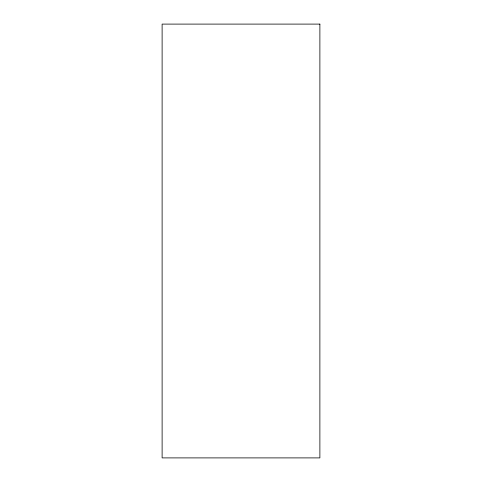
<?xml version="1.0" encoding="UTF-8"?>
<svg xmlns="http://www.w3.org/2000/svg" width="482" height="482" viewBox="0 0 482 482"><rect width="100%" height="100%" fill="white"/><g stroke="black" fill="none" stroke-linecap="round" stroke-linejoin="round"><path stroke-width="0.72" d="M319.885 24.1L162.115 24.1L162.115 457.9L319.885 457.9L319.885 24.1"/></g></svg>
